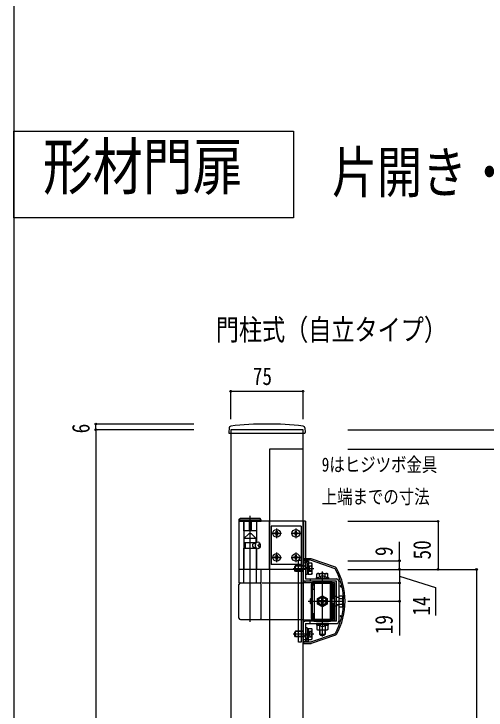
# Model space of a CAD drawing. Units: millimetres, scale not verified. Extents: x -1312 to 1312, y -2119 to 2123.
# Drawn here: x -1312 to -823, y -742 to -20 of the extents above; entities that cross this region are included whole.
import ezdxf
from ezdxf.enums import TextEntityAlignment as Align

# ---------------------------------------------------------------- set-up
doc = ezdxf.new("R2010")
doc.units = ezdxf.units.MM
doc.header["$LTSCALE"] = 10
for name, color, linetype in [('0-1_USER1', 3, 'Continuous'), ('0-4_YKK_12', 2, 'Continuous'), ('0-5_YKK_13', 4, 'Continuous'), ('0-6_YKK_A1', 4, 'Continuous'), ('0-7_YKK_D', 6, 'Continuous'), ('0-8_YKK_ZWAK', 7, 'Continuous')]:
    doc.layers.add(name, color=color, linetype=linetype)
doc.styles.add('ＭＳ ゴシック', font='')
doc.styles.get('ＭＳ ゴシック').set_extended_font_data('MS Gothic')

msp = doc.modelspace()

# ---------------------------------------------------------------- linework, layer by layer
at = {"layer": '0-4_YKK_12'}
for p, q in [((-1012.5, -451.36), (-1087.5, -451.36)), ((-1012.5, -454.86), (-1012.5, -451.36)), ((-1012.5, -1493.86), (-1012.5, -454.86))]:
    msp.add_line(p, q, dxfattribs=at)
for points in [[(-1087.5, -451.36), (-1087.5, -454.86), (-1087.5, -1493.86)], [(-1012.5, -471.36), (-1047.5, -471.36), (-1047.5, -1451.36)]]:
    msp.add_lwpolyline(points, dxfattribs=at)
at = {"layer": '0-5_YKK_13'}
for p, q in [((-1089.34, -449.46), (-1089.6, -454.34)), ((-1089.1, -454.86), (-1010.9, -454.86)), ((-1010.66, -449.46), (-1010.4, -454.34)), ((-1067.5, -650.86), (-1067.5, -540.86)), ((-1079, -545.36), (-1077.85, -543.36)), ((-1079, -545.36), (-1079, -546.36)), ((-1056, -545.36), (-1079, -545.36)), ((-1079, -546.36), (-1079, -596.36)), ((-1047.5, -546.36), (-1079, -546.36)), ((-1057.15, -543.36), (-1077.85, -543.36)), ((-1074.2, -546.36), (-1074.2, -555.86)), ((-1074, -546.36), (-1074, -596.36)), ((-1068.5, -546.36), (-1068.5, -556.36)), ((-1066.5, -546.36), (-1066.5, -556.36)), ((-1061, -546.36), (-1061, -568.73)), ((-1060.8, -546.36), (-1060.8, -555.86)), ((-1056, -545.36), (-1057.15, -543.36)), ((-1047.8, -546.36), (-1047.8, -596.36)), ((-1061.3, -556.36), (-1073.7, -556.36)), ((-1014.5, -551.36), (-1045.5, -551.36)), ((-1045.5, -551.36), (-1045.5, -591.36)), ((-1040, -553.86), (-1040, -563.86)), ((-1020, -553.86), (-1020, -563.86)), ((-1014.5, -551.36), (-1014.5, -591.36)), ((-1073.85, -564.36), (-1068.85, -559.36)), ((-1066.15, -559.36), (-1068.85, -559.36)), ((-1061.15, -564.36), (-1066.15, -559.36)), ((-1045, -558.86), (-1035, -558.86)), ((-1041.35, -559.31), (-1042.25, -559.31)), ((-1025, -558.86), (-1015, -558.86)), ((-1021.35, -559.31), (-1022.25, -559.31)), ((-1072.5, -568.36), (-1072.5, -574.36)), ((-1063.61, -569.36), (-1061.4, -569.36)), ((-1062.5, -569.36), (-1062.5, -568.36)), ((-1059.02, -570.94), (-1058.43, -570.94)), ((-1058, -569.26), (-1057.41, -569.26)), ((-1063.61, -573.36), (-1061.4, -573.36)), ((-1062.5, -574.36), (-1062.5, -573.36)), ((-1061, -573.99), (-1061, -596.36)), ((-1059.02, -571.78), (-1058.43, -571.78)), ((-1058, -573.46), (-1057.41, -573.46)), ((-1045, -583.86), (-1035, -583.86)), ((-1041.35, -584.31), (-1042.25, -584.31)), ((-1040, -578.86), (-1040, -588.86)), ((-1025, -583.86), (-1015, -583.86)), ((-1021.35, -584.31), (-1022.25, -584.31)), ((-1020, -578.86), (-1020, -588.86)), ((-1012.5, -585.36), (-1011.5, -585.36)), ((-1014.5, -591.36), (-1045.5, -591.36)), ((-1020.2, -598.36), (-1020.2, -592.36)), ((-1004.75, -586.86), (-1012.5, -586.86)), ((-1012.5, -606.16), (-1012.5, -587.36)), ((-1012.5, -587.36), (-1010, -587.36)), ((-1010, -587.36), (-1010, -606.16)), ((-1010, -589.11), (-1010, -601.61)), ((-1008.4, -589.11), (-1010, -589.11)), ((-1009.5, -586.86), (-1009.5, -588.69)), ((-1008.4, -589.11), (-1008.4, -601.61)), ((-1008.4, -589.79), (-1007.2, -589.79)), ((-1007.2, -589.59), (-1003.65, -589.59)), ((-1007.2, -592.48), (-1003.65, -592.48)), ((-1007, -587.86), (-1007, -591.36)), ((-979.3, -595.6), (-1004.75, -586.86)), ((-978.99, -594.12), (-1004.18, -585.47)), ((-1003.2, -590.36), (-1003.65, -589.59)), ((-1003.2, -600.36), (-1003.2, -590.36)), ((-1079, -596.36), (-1079, -610.36)), ((-1022.7, -595.36), (-1001.45, -595.36)), ((-1012.5, -592.9), (-1020.74, -592.9)), ((-1012.5, -597.82), (-1020.74, -597.82)), ((-1010, -595.4), (-1007.73, -593.13)), ((-1007.2, -598.25), (-1003.65, -598.25)), ((-992.5, -666.06), (-992.5, -598.56)), ((-1008.4, -601.61), (-1010, -601.61)), ((-1010, -606.16), (-978, -606.16)), ((-1008.4, -600.94), (-1007.2, -600.94)), ((-1005.12, -606.16), (-1005.12, -608.66)), ((-1003.2, -600.36), (-1003.65, -601.14)), ((-997.5, -600.56), (-998.27, -601.01)), ((-998.27, -604.56), (-998.27, -601.01)), ((-997.5, -600.56), (-987.5, -600.56)), ((-997.25, -605.65), (-997.25, -606.16)), ((-997.25, -606.16), (-987.75, -606.16)), ((-995.39, -603.94), (-995.39, -601.01)), ((-989.61, -603.94), (-989.61, -601.01)), ((-986.73, -604.56), (-988.73, -604.56)), ((-987.5, -600.56), (-986.73, -601.01)), ((-986.73, -604.56), (-986.73, -601.01)), ((-1079, -646.86), (-1079, -611.86)), ((-1056, -646.86), (-1056, -611.86)), ((-1055, -610.36), (-1012.5, -610.36)), ((-1012.5, -609.86), (-980, -609.86)), ((-978, -608.66), (-1010, -608.66)), ((-1004, -611.86), (-1004, -626.36)), ((-1002.6, -610.26), (-1002.6, -616.76)), ((-1002.6, -644.96), (-1002.6, -613.76)), ((-983.9, -608.76), (-1001.1, -608.76)), ((-1001.1, -610.26), (-983.9, -610.26)), ((-1001.1, -611.16), (-1001.1, -610.26)), ((-983.9, -610.36), (-1001.1, -610.36)), ((-1001.1, -611.16), (-1001.1, -616.76)), ((-1001, -611.86), (-1001, -646.86)), ((-999.6, -610.76), (-982.4, -610.76)), ((-984, -646.86), (-984, -611.86)), ((-983.9, -610.26), (-983.9, -610.76)), ((-982.4, -648.46), (-982.4, -610.26)), ((-981, -626.36), (-981, -611.86)), ((-978, -650.06), (-978, -608.66)), ((-975.5, -608.66), (-975.5, -650.06)), ((-973.4, -613.36), (-972.29, -613.36)), ((-973.4, -614.36), (-972.06, -614.36)), ((-1002.6, -616.76), (-1001.1, -616.76)), ((-1002.6, -626.9), (-1004.74, -626.9)), ((-1004.2, -626.36), (-1004.2, -632.36)), ((-997.5, -626.48), (-992.5, -623.59)), ((-997.5, -632.25), (-997.5, -626.48)), ((-995.65, -629.96), (-995.65, -628.76)), ((-995.65, -628.76), (-994.41, -628.76)), ((-993.1, -626.21), (-991.9, -626.21)), ((-993.1, -627.45), (-993.1, -626.21)), ((-992.5, -623.59), (-987.5, -626.48)), ((-991.9, -626.21), (-991.9, -627.45)), ((-990.59, -628.76), (-989.35, -628.76)), ((-989.35, -628.76), (-989.35, -629.96)), ((-980, -626.36), (-982.4, -626.36)), ((-980, -626.9), (-982.4, -626.9)), ((-980, -634.36), (-980, -624.36)), ((-978, -624.36), (-980, -624.36)), ((-978, -624.36), (-978, -625.46)), ((-975.5, -625.36), (-978, -625.36)), ((-975.2, -633.26), (-975.2, -625.46)), ((-975.2, -626.48), (-971.65, -626.48)), ((-971.2, -624.36), (-971.65, -623.59)), ((-971.2, -624.36), (-971.2, -634.36)), ((-1007.2, -629.36), (-971.2, -629.36)), ((-1002.6, -631.82), (-1004.74, -631.82)), ((-1004, -632.36), (-1004, -646.86)), ((-994.41, -629.96), (-995.65, -629.96)), ((-993.1, -632.51), (-993.1, -631.27)), ((-991.9, -632.51), (-993.1, -632.51)), ((-991.9, -631.27), (-991.9, -632.51)), ((-989.35, -629.96), (-990.59, -629.96)), ((-980, -631.82), (-982.4, -631.82)), ((-980, -632.36), (-982.4, -632.36)), ((-981, -646.86), (-981, -632.36)), ((-978, -634.36), (-980, -634.36)), ((-978, -633.26), (-978, -634.36)), ((-975.5, -633.36), (-978, -633.36)), ((-975.2, -632.25), (-971.65, -632.25)), ((-975.2, -635.14), (-971.65, -635.14)), ((-971.2, -634.36), (-971.65, -635.14)), ((-1002.6, -641.96), (-1001.1, -641.96)), ((-1002.6, -641.96), (-1002.6, -648.46)), ((-1077.5, -648.36), (-1055, -648.36)), ((-1055, -648.36), (-1012.5, -648.36)), ((-978, -650.06), (-1010, -650.06)), ((-1005.12, -652.56), (-1005.12, -650.06)), ((-1001.1, -648.36), (-983.9, -648.36)), ((-1001.1, -648.46), (-983.9, -648.46)), ((-1001.1, -649.96), (-983.9, -649.96)), ((-999.6, -647.96), (-982.4, -647.96)), ((-973.4, -644.36), (-972.06, -644.36)), ((-973.4, -645.36), (-972.29, -645.36)), ((-1010, -652.56), (-1010, -671.36)), ((-1010, -652.56), (-978, -652.56)), ((-1010, -657.11), (-1010, -669.61)), ((-1008.4, -657.11), (-1010, -657.11)), ((-1008.4, -657.11), (-1008.4, -669.61)), ((-1007.2, -657.59), (-1003.65, -657.59)), ((-1003.2, -658.36), (-1003.65, -657.59)), ((-997.25, -653.07), (-997.25, -652.56)), ((-997.25, -652.56), (-987.75, -652.56)), ((-995.39, -654.79), (-995.39, -658.72)), ((-989.61, -654.79), (-989.61, -658.72)), ((-986.73, -654.16), (-988.73, -654.16)), ((-1022.7, -663.36), (-1001.45, -663.36)), ((-1012.5, -660.9), (-1020.74, -660.9)), ((-1020.2, -666.36), (-1020.2, -660.36)), ((-1010, -663.33), (-1007.73, -665.59)), ((-1008.4, -657.79), (-1007.2, -657.79)), ((-1007.2, -660.48), (-1003.65, -660.48)), ((-979.3, -663.13), (-1004.75, -671.86)), ((-978.99, -664.61), (-1004.18, -673.25)), ((-1003.2, -668.36), (-1003.2, -658.36)), ((-995.5, -663.56), (-989.5, -663.56)), ((-994.96, -659.16), (-994.96, -664.1)), ((-990.04, -659.16), (-990.04, -664.1)), ((-1012.5, -665.82), (-1020.74, -665.82)), ((-1004.75, -671.86), (-1012.5, -671.86)), ((-1008.4, -669.61), (-1010, -669.61)), ((-1009.5, -671.86), (-1009.5, -670.04)), ((-1008.4, -668.94), (-1007.2, -668.94)), ((-1007.2, -666.25), (-1003.65, -666.25)), ((-1007, -670.86), (-1007, -667.36)), ((-1003.2, -668.36), (-1003.65, -669.14)), ((-1012.5, -673.36), (-1004.83, -673.36)), ((-1011.5, -673.36), (-1012.5, -673.36))]:
    msp.add_line(p, q, dxfattribs=at)
for points in [[(-1079, -546.36), (-1056, -546.36), (-1056, -545.36)], [(-1010, -546.36), (-1012.5, -546.36), (-1047.5, -546.36)], [(-1012.2, -546.36), (-1012.2, -585.36), (-1012.2, -596.36)], [(-1010, -546.36), (-1010, -585.36), (-1010, -596.36)], [(-1042.25, -559.31), (-1042.25, -558.41), (-1041.35, -558.41)], [(-1040.45, -557.51), (-1040.45, -556.61), (-1039.55, -556.61), (-1039.55, -557.51)], [(-1039.55, -560.21), (-1039.55, -561.11), (-1040.45, -561.11), (-1040.45, -560.21)], [(-1038.65, -558.41), (-1037.75, -558.41), (-1037.75, -559.31), (-1038.65, -559.31)], [(-1022.25, -559.31), (-1022.25, -558.41), (-1021.35, -558.41)], [(-1020.45, -557.51), (-1020.45, -556.61), (-1019.55, -556.61), (-1019.55, -557.51)], [(-1019.55, -560.21), (-1019.55, -561.11), (-1020.45, -561.11), (-1020.45, -560.21)], [(-1018.65, -558.41), (-1017.75, -558.41), (-1017.75, -559.31), (-1018.65, -559.31)], [(-1058.43, -570.94), (-1058.31, -570.93), (-1058.2, -570.88), (-1058.1, -570.8), (-1058.02, -570.7), (-1057.95, -570.57), (-1057.91, -570.42), (-1057.89, -570.27), (-1057.89, -570.1)], [(-1057.3, -570.1), (-1057.27, -570.27), (-1057.22, -570.42), (-1057.16, -570.57), (-1057.08, -570.7), (-1056.98, -570.8), (-1056.92, -570.85)], [(-1073.85, -610.36), (-1073.85, -574.36), (-1061.15, -574.36), (-1061.15, -610.36)], [(-1057.89, -572.62), (-1057.89, -572.46), (-1057.91, -572.3), (-1057.95, -572.16), (-1058.02, -572.03), (-1058.1, -571.92), (-1058.2, -571.85), (-1058.31, -571.8), (-1058.43, -571.78)], [(-1056.92, -571.88), (-1056.98, -571.92), (-1057.08, -572.03), (-1057.16, -572.16), (-1057.22, -572.3), (-1057.27, -572.46), (-1057.3, -572.62)], [(-1042.25, -584.31), (-1042.25, -583.41), (-1041.35, -583.41)], [(-1040.45, -582.51), (-1040.45, -581.61), (-1039.55, -581.61), (-1039.55, -582.51)], [(-1039.55, -585.21), (-1039.55, -586.11), (-1040.45, -586.11), (-1040.45, -585.21)], [(-1038.65, -583.41), (-1037.75, -583.41), (-1037.75, -584.31), (-1038.65, -584.31)], [(-1022.25, -584.31), (-1022.25, -583.41), (-1021.35, -583.41)], [(-1020.45, -582.51), (-1020.45, -581.61), (-1019.55, -581.61), (-1019.55, -582.51)], [(-1019.55, -585.21), (-1019.55, -586.11), (-1020.45, -586.11), (-1020.45, -585.21)], [(-1018.65, -583.41), (-1017.75, -583.41), (-1017.75, -584.31), (-1018.65, -584.31)], [(-1004.83, -585.36), (-1012.5, -585.36), (-1012.5, -673.36)], [(-1012.5, -592.36), (-1020.2, -592.36), (-1021.2, -593.36)], [(-1011.77, -593.63), (-1010, -591.86), (-1009.5, -591.36)], [(-1009.5, -591.36), (-1009.5, -587.86), (-1007, -587.86)], [(-1007.2, -589.59), (-1007.2, -601.14), (-1003.65, -601.14)], [(-1003.2, -592.31), (-1005.56, -593.46), (-1006.57, -595.36)], [(-1079, -610.36), (-1056, -610.36), (-1056, -596.36)], [(-1010, -596.36), (-1047.5, -596.36), (-1079, -596.36)], [(-1012.5, -598.36), (-1020.2, -598.36), (-1021.2, -597.36), (-1021.2, -593.36)], [(-1003.2, -598.41), (-1005.56, -597.26), (-1006.57, -595.36)], [(-998.75, -606.16), (-998.75, -604.56), (-996.27, -604.56)], [(-988.73, -604.56), (-986.25, -604.56), (-986.25, -606.16), (-998.75, -606.16)], [(-997.25, -605.65), (-987.75, -605.65), (-987.75, -606.16)], [(-994.85, -603.66), (-993.64, -606.13), (-992.5, -606.74)], [(-990.15, -603.66), (-991.35, -606.13), (-992.5, -606.74)], [(-980, -609.86), (-980, -648.86), (-1012.5, -648.86)], [(-983.9, -610.76), (-983.9, -647.96), (-983.9, -648.46)], [(-1002.6, -626.36), (-1004.2, -626.36), (-1005.2, -627.36), (-1005.2, -631.36)], [(-987.5, -626.48), (-987.5, -632.25), (-992.5, -635.14), (-997.5, -632.25)], [(-975.2, -625.46), (-975.5, -625.46), (-978, -625.46)], [(-975.2, -635.14), (-975.2, -623.59), (-971.65, -623.59)], [(-1002.6, -632.36), (-1004.2, -632.36), (-1005.2, -631.36)], [(-975.2, -633.26), (-975.5, -633.26), (-978, -633.26)], [(-1001.1, -648.46), (-1001.1, -647.56), (-1001.1, -641.96)], [(-1010, -671.36), (-1012.5, -671.36), (-1012.5, -652.56)], [(-1007.2, -657.59), (-1007.2, -669.14), (-1003.65, -669.14)], [(-998.75, -652.56), (-998.75, -654.16), (-996.27, -654.16)], [(-988.73, -654.16), (-986.25, -654.16), (-986.25, -652.56), (-998.75, -652.56)], [(-996.27, -654.16), (-998.27, -654.16), (-998.27, -658.72), (-997.5, -659.16), (-987.5, -659.16)], [(-997.25, -653.07), (-987.75, -653.07), (-987.75, -652.56)], [(-994.85, -655.06), (-993.64, -652.59), (-992.5, -651.98)], [(-990.15, -655.06), (-991.35, -652.59), (-992.5, -651.98)], [(-986.73, -654.16), (-986.73, -658.72), (-987.5, -659.16)], [(-1012.5, -660.36), (-1020.2, -660.36), (-1021.2, -661.36)], [(-1012.5, -666.36), (-1020.2, -666.36), (-1021.2, -665.36), (-1021.2, -661.36)], [(-1003.2, -660.31), (-1005.56, -661.46), (-1006.57, -663.36)], [(-1003.2, -666.41), (-1005.56, -665.26), (-1006.57, -663.36)], [(-995.5, -659.16), (-995.5, -663.56), (-994.5, -664.56), (-990.5, -664.56)], [(-989.5, -659.16), (-989.5, -663.56), (-990.5, -664.56)], [(-1011.77, -665.09), (-1010, -666.86), (-1009.5, -667.36)], [(-1009.5, -667.36), (-1009.5, -670.86), (-1007, -670.86)]]:
    msp.add_lwpolyline(points, dxfattribs=at)
for points in [[(-1061.15, -568.36), (-1061.15, -564.36), (-1073.85, -564.36), (-1073.85, -568.36)], [(-1017.4, -586.86), (-1014.5, -586.86), (-1014.5, -671.86), (-1017.4, -671.86)]]:
    msp.add_lwpolyline(points, close=True, dxfattribs=at)
for centre, radius in [((-1040, -558.86), 4), ((-1020, -558.86), 4), ((-1040, -583.86), 4), ((-1020, -583.86), 4), ((-992.5, -629.36), 5), ((-992.5, -629.36), 4.3), ((-992.5, -629.36), 4)]:
    msp.add_circle(centre, radius, dxfattribs=at)
for centre, radius, start, end in [((-1087.35, -449.56), 2, 96.74435, 177), ((-1050, -765.36), 320, 83.25565, 96.74435), ((-1012.65, -449.56), 2, 3, 83.25565), ((-1089.1, -454.36), 0.5, 177, 270), ((-1010.9, -454.36), 0.5, 270, 3), ((-1073.7, -555.86), 0.5, 180, 270), ((-1061.3, -555.86), 0.5, 270, 0), ((-1041.35, -557.51), 0.9, 270, 0), ((-1041.35, -560.21), 0.9, 0, 90), ((-1038.65, -557.51), 0.9, 180, 270), ((-1038.65, -560.21), 0.9, 90, 180), ((-1021.35, -557.51), 0.9, 270, 0), ((-1021.35, -560.21), 0.9, 0, 90), ((-1018.65, -557.51), 0.9, 180, 270), ((-1018.65, -560.21), 0.9, 90, 180), ((-1041.35, -582.51), 0.9, 270, 0), ((-1041.35, -585.21), 0.9, 0, 90), ((-1038.65, -582.51), 0.9, 180, 270), ((-1038.65, -585.21), 0.9, 90, 180), ((-1021.35, -582.51), 0.9, 270, 0), ((-1021.35, -585.21), 0.9, 0, 90), ((-1018.65, -582.51), 0.9, 180, 270), ((-1018.65, -585.21), 0.9, 90, 180), ((-1004.83, -587.36), 2, 70.98912, 90), ((-1011, -587.36), 2, 221.40962, 318.59038), ((-1009.5, -591.36), 2.5, 315, 0), ((-1005.76, -591.03), 2.56, 325.61575, 34.38425), ((-1012.75, -595.36), 9.55, 342.41205, 17.58795), ((-1010, -595.4), 2.5, 135, 180), ((-1005.76, -599.69), 2.56, 325.61575, 34.38425), ((-1038.9, -629.36), 68.5, 330.46678, 29.53322), ((-979.64, -596.01), 2, 29.37405, 70.98912), ((-1038.9, -629.36), 70, 330.62595, 29.37405), ((-1010, -606.16), 2.5, 180, 270), ((-996.83, -603.12), 2.56, 55.61575, 124.38425), ((-992.5, -608.94), 5.77, 34.65097, 145.34903), ((-992.5, -610.12), 9.55, 72.41205, 107.58795), ((-988.17, -603.12), 2.56, 55.61575, 124.38425), ((-978, -608.66), 2.5, 0, 90), ((-1077.5, -611.86), 1.5, 90, 180), ((-1057.5, -611.86), 1.5, 0, 90), ((-1002.5, -611.86), 1.5, 93.82255, 180), ((-1001.1, -610.26), 1.5, 90, 180), ((-999.6, -613.76), 3, 90, 180), ((-999.5, -611.86), 1.5, 90, 180), ((-985.5, -611.86), 1.5, 0, 90), ((-983.9, -610.26), 1.5, 0, 90), ((-982.5, -611.86), 1.5, 0, 86.17745), ((-973.4, -613.86), 0.5, 90, 270), ((-994.41, -627.45), 1.31, 270, 0), ((-990.59, -627.45), 1.31, 180, 270), ((-973.76, -625.03), 2.56, 325.61575, 34.38425), ((-980.75, -629.36), 9.55, 342.41205, 17.58795), ((-994.41, -631.27), 1.31, 0, 90), ((-990.59, -631.27), 1.31, 90, 180), ((-973.76, -633.69), 2.56, 325.61575, 34.38425), ((-1077.5, -646.86), 1.5, 180, 270), ((-1057.5, -646.86), 1.5, 270, 0), ((-1010, -652.56), 2.5, 90, 180), ((-1002.5, -646.86), 1.5, 180, 266.17745), ((-999.6, -644.96), 3, 180, 270), ((-1001.1, -648.46), 1.5, 180, 270), ((-999.5, -646.86), 1.5, 180, 270), ((-985.5, -646.86), 1.5, 270, 0), ((-983.9, -648.46), 1.5, 270, 0), ((-982.5, -646.86), 1.5, 273.82255, 0), ((-978, -650.06), 2.5, 270, 0), ((-973.4, -644.86), 0.5, 90, 270), ((-1005.76, -659.03), 2.56, 325.61575, 34.38425), ((-992.5, -649.79), 5.77, 214.65097, 325.34903), ((-1010, -663.33), 2.5, 180, 225), ((-1012.75, -663.36), 9.55, 342.41205, 17.58795), ((-996.83, -656.61), 2.56, 235.61575, 304.38425), ((-992.5, -649.61), 9.55, 252.41205, 287.58795), ((-988.17, -656.61), 2.56, 235.61575, 304.38425), ((-979.64, -662.72), 2, 289.01088, 330.62595), ((-1011, -671.36), 2, 41.40962, 138.59038), ((-1009.5, -667.36), 2.5, 0, 45), ((-1005.76, -667.69), 2.56, 325.61575, 34.38425), ((-1004.83, -671.36), 2, 270, 289.01088)]:
    msp.add_arc(centre, radius, start, end, dxfattribs=at)
for centre, major_axis, start_param, end_param in [((-1063.61, -571.36), (0, 2), 0, 3.141593), ((-1065.38, -571.36), (0, -9), 1.524113, 1.61748), ((-1064.19, -571.36), (0, -9), 1.711258, 1.806301), ((-1063.6, -571.36), (0, -9), 1.711258, 1.806301), ((-1064.19, -571.36), (0, -9), 1.335292, 1.430335), ((-1063.6, -571.36), (0, -9), 1.335292, 1.430335)]:
    msp.add_ellipse(centre, major_axis=major_axis, ratio=0.707107, start_param=start_param, end_param=end_param, dxfattribs=at)
msp.add_ellipse((-1059.37, -571.36), major_axis=(0, -3.5), ratio=0.707107, dxfattribs=at)
at = {"layer": '0-6_YKK_A1'}
msp.add_lwpolyline([(-1312.5, -141.2), (-1022.5, -141.2), (-1022.5, -231.2), (-1312.5, -231.2)], close=True, dxfattribs=at)
at = {"layer": '0-7_YKK_D'}
for p, q in [((-1087.5, -440.18), (-1087.5, -410.36)), ((-1087.5, -411.36), (-1012.5, -411.36)), ((-1012.5, -440.18), (-1012.5, -410.36)), ((-1125.85, -445.36), (-1228.5, -445.36)), ((-1227.5, -451.36), (-1227.5, -445.36)), ((-1125.85, -451.36), (-1228.5, -451.36)), ((-1125.85, -451.36), (-1228.5, -451.36)), ((-1227.5, -451.36), (-1227.5, -1531.36)), ((-965.9, -451.36), (-711.5, -451.36)), ((-965.9, -471.36), (-711.5, -471.36)), ((-965.9, -471.36), (-711.5, -471.36)), ((-965.9, -546.36), (-871.5, -546.36)), ((-872.5, -546.36), (-872.5, -596.36)), ((-965.9, -587.36), (-911.5, -587.36)), ((-965.9, -596.36), (-831.5, -596.36)), ((-965.9, -596.36), (-871.5, -596.36)), ((-965.9, -596.36), (-911.5, -596.36)), ((-965.9, -596.36), (-911.5, -596.36)), ((-912.5, -596.36), (-912.5, -610.36)), ((-832.5, -596.36), (-832.5, -1376.36)), ((-965.9, -610.36), (-911.5, -610.36)), ((-965.9, -610.36), (-911.5, -610.36)), ((-965.9, -629.36), (-911.5, -629.36))]:
    msp.add_line(p, q, dxfattribs=at)
for points in [[(-912.5, -596.36), (-912.5, -587.36), (-912.5, -567.63)], [(-912.5, -603.36), (-875.25, -614.93), (-875.25, -644.27)], [(-912.5, -610.36), (-912.5, -629.36), (-912.5, -665.1)]]:
    msp.add_lwpolyline(points, dxfattribs=at)
for centre in [(-1087.5, -411.36), (-1012.5, -411.36), (-1227.5, -445.36), (-1227.5, -451.36), (-1227.5, -451.36), (-872.5, -546.36), (-912.5, -587.36), (-912.5, -596.36), (-912.5, -596.36), (-872.5, -596.36), (-832.5, -596.36), (-912.5, -610.36), (-912.5, -610.36), (-912.5, -629.36)]:
    msp.add_circle(centre, 0.85, dxfattribs=at)
at = {"layer": '0-8_YKK_ZWAK'}
msp.add_line((-1312.5, 2036.3), (-1312.5, -2118.7), dxfattribs=at)

# ---------------------------------------------------------------- texts
at = {"layer": '0-1_USER1', "style": 'ＭＳ ゴシック', "width": 0.8}
for s, height, p in [('形材門扉', 47.51, (-1282.5, -216)), ('片開き・外開き・門柱納まり', 42.76, (-982.5, -218.16)), ('門柱式（自立タイプ）', 21.99, (-1103.08, -365.05)), ('9はヒジツボ金具', 14.66, (-993.21, -499.2)), ('上端までの寸法', 14.66, (-993.21, -532.53))]:
    msp.add_text(s, height=height, dxfattribs=at).set_placement(p, align=Align.BOTTOM_LEFT)
at = {"layer": '0-7_YKK_D', "style": 'ＭＳ ゴシック', "width": 0.8}
msp.add_text('75', height=18.33, dxfattribs=at).set_placement((-1064.67, -410.36), align=Align.BOTTOM_LEFT)
for s, p in [('6', (-1228.5, -455.03)), ('50', (-874.5, -586.03)), ('9', (-914, -582.46)), ('14', (-875.25, -644.27)), ('19', (-914, -663.6))]:
    msp.add_text(s, height=18.33, rotation=90, dxfattribs=at).set_placement(p, align=Align.BOTTOM_LEFT)

doc.saveas('drawing.dxf')
